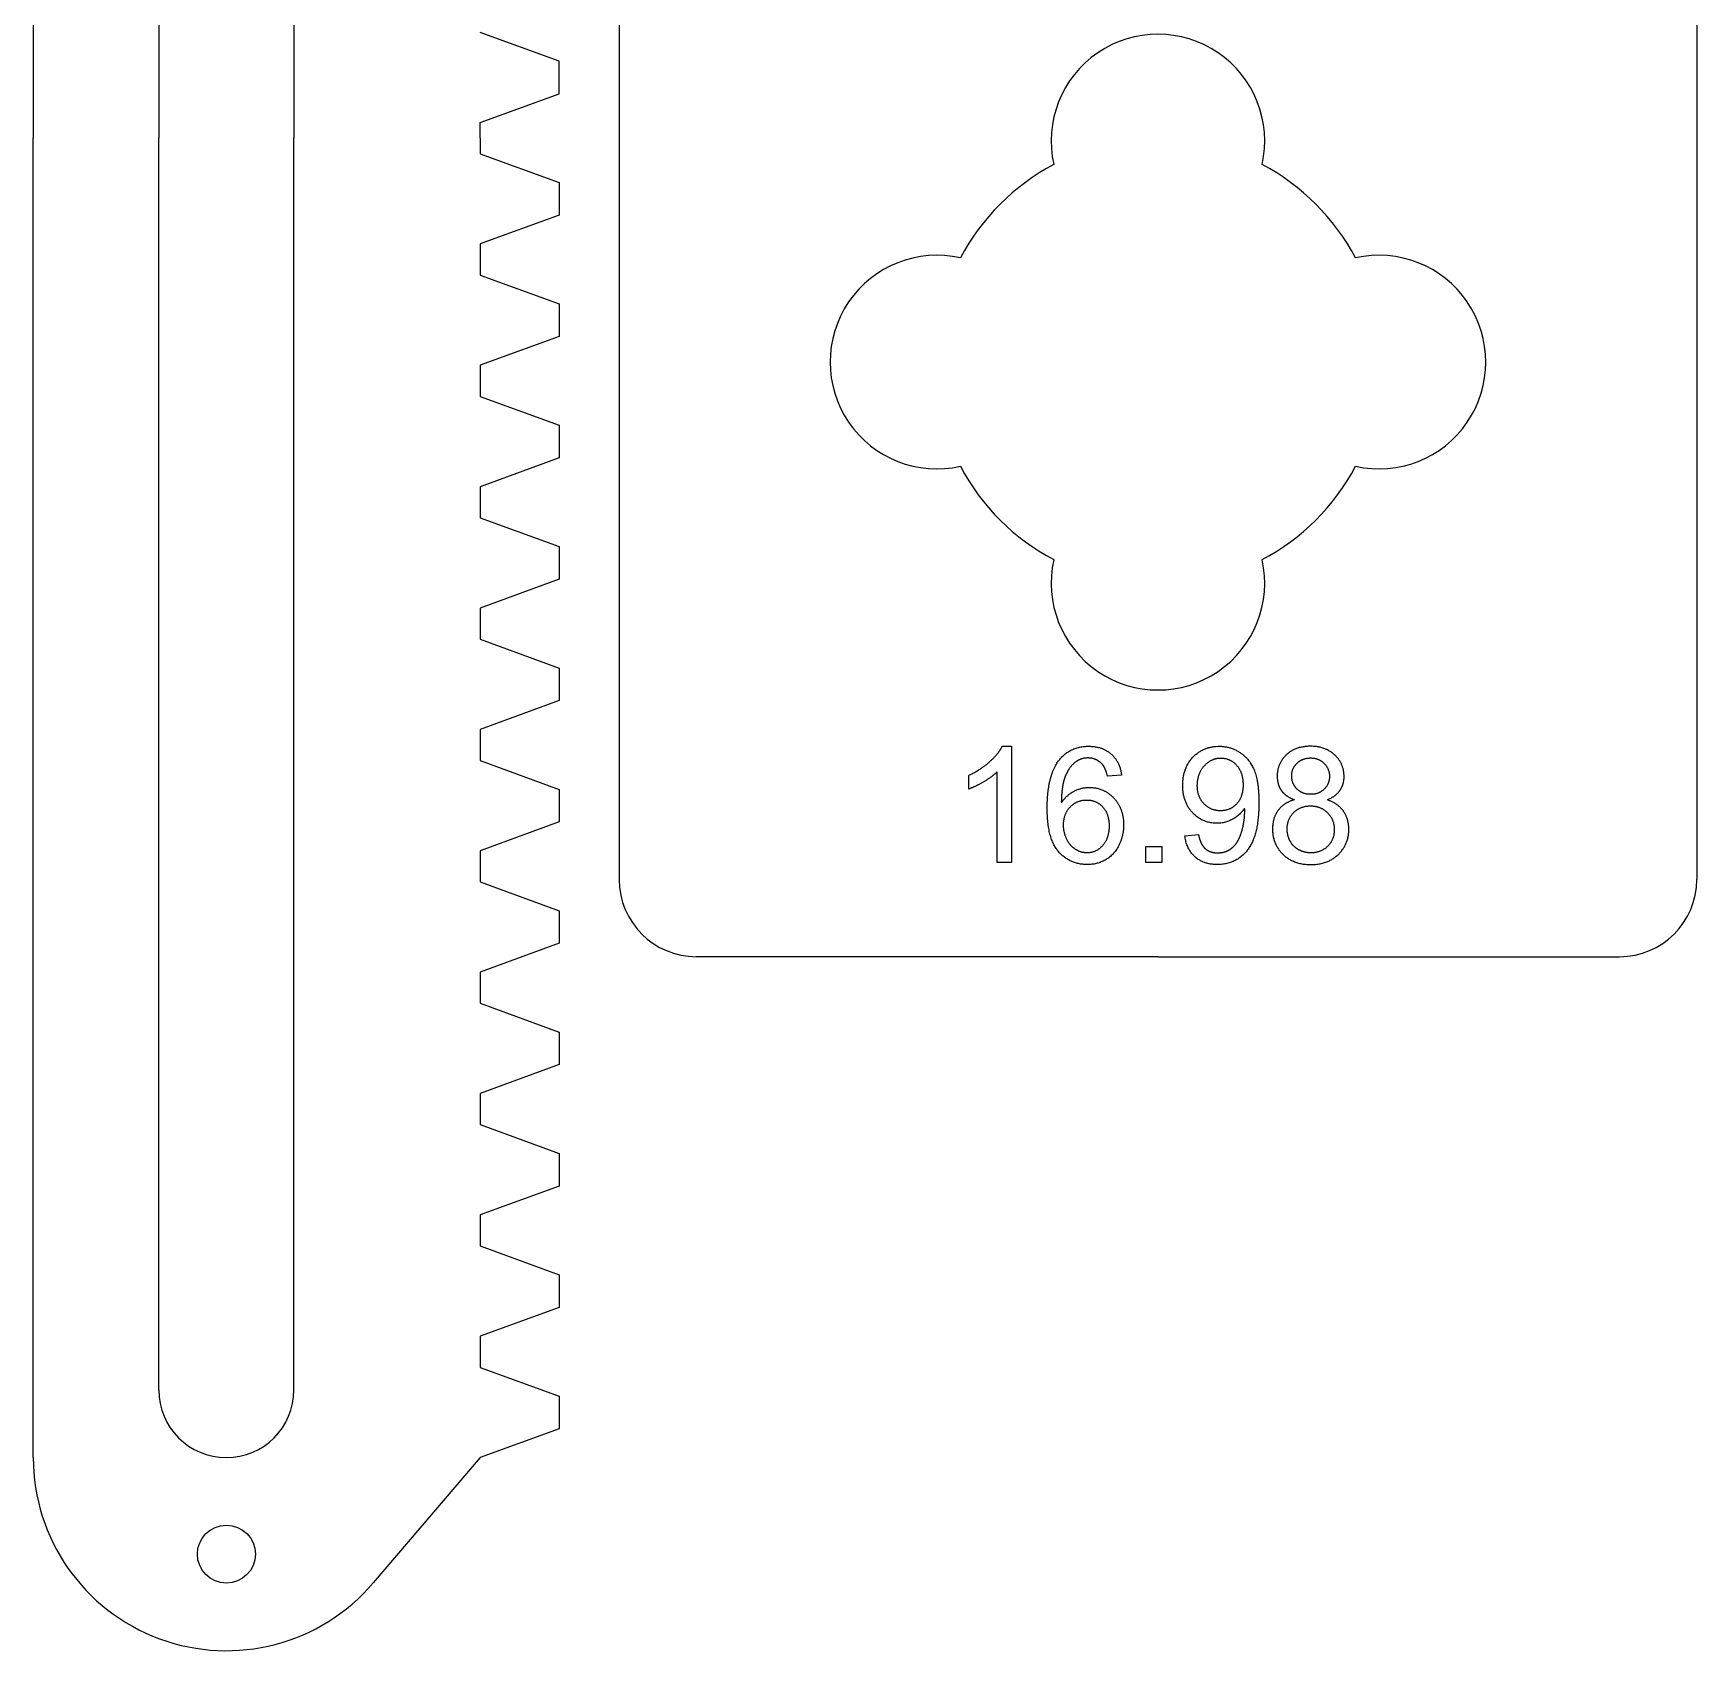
# Model space of a CAD drawing. Header units: millimetres. Extents: x 10 to 192, y -91 to 170.
# Drawn here: x 149.18 to 192.25, y 10.14 to 52.01 of the extents above; entities that cross this region are included whole.
import ezdxf

# ---------------------------------------------------------------- set-up
doc = ezdxf.new("R2010")
doc.units = ezdxf.units.MM
doc.layers.add('Sketch plane 01', color=7, linetype='Continuous')

msp = doc.modelspace()

# ---------------------------------------------------------------- linework, layer by layer
at = {"layer": 'Sketch plane 01'}
for p, q in [((149.179, 83.451), (149.179, 49.296)), ((152.429, 77.3), (152.429, 49.296)), ((155.929, 76), (155.929, 49.296)), ((164.35, 58.843), (164.35, 30.107)), ((192.25, 58.797), (192.25, 30.107)), ((162.8, 51.289), (160.75, 52.035)), ((162.8, 50.446), (162.8, 51.289)), ((160.75, 49.7), (162.8, 50.446)), ((160.75, 49.296), (160.75, 49.7)), ((149.179, 15.142), (149.179, 49.296)), ((152.429, 21.293), (152.429, 49.296)), ((155.929, 22.593), (155.929, 49.296)), ((160.75, 49.296), (160.75, 48.893)), ((160.75, 48.893), (162.8, 48.147)), ((162.8, 48.147), (162.8, 47.304)), ((162.8, 47.304), (160.75, 46.558)), ((160.75, 46.558), (160.75, 45.752)), ((160.75, 45.752), (162.8, 45.006)), ((162.8, 45.006), (162.8, 44.163)), ((162.8, 44.163), (160.75, 43.417)), ((160.75, 43.417), (160.75, 42.61)), ((160.75, 42.61), (162.8, 41.864)), ((162.8, 41.864), (162.8, 41.021)), ((162.8, 41.021), (160.75, 40.275)), ((160.75, 40.275), (160.75, 39.468)), ((160.75, 39.468), (162.8, 38.722)), ((162.8, 38.722), (162.8, 37.879)), ((162.8, 37.879), (160.75, 37.133)), ((160.75, 37.133), (160.75, 36.327)), ((160.75, 36.327), (162.8, 35.581)), ((162.8, 35.581), (162.8, 34.738)), ((162.8, 34.738), (160.75, 33.992)), ((160.75, 33.992), (160.75, 33.185)), ((160.75, 33.185), (162.8, 32.439)), ((174.268, 33.555), (174.506, 33.555)), ((174.506, 33.555), (174.506, 30.544)), ((173.401, 32.446), (173.401, 32.802)), ((174.137, 30.544), (174.137, 32.89)), ((177.358, 32.808), (176.992, 32.78)), ((162.8, 32.439), (162.8, 31.596)), ((162.8, 31.596), (160.75, 30.85)), ((178.996, 31.238), (179.35, 31.27)), ((160.75, 30.85), (160.75, 30.044)), ((177.984, 30.544), (177.984, 30.964)), ((177.984, 30.964), (178.403, 30.964)), ((178.403, 30.964), (178.403, 30.544)), ((174.506, 30.544), (174.137, 30.544)), ((178.403, 30.544), (177.984, 30.544)), ((160.75, 30.044), (162.8, 29.298)), ((162.8, 29.298), (162.8, 28.455)), ((162.8, 28.455), (160.75, 27.709)), ((178.3, 28.107), (166.35, 28.107)), ((178.3, 28.107), (190.25, 28.107)), ((160.75, 27.709), (160.75, 26.902)), ((160.75, 26.902), (162.8, 26.156)), ((162.8, 26.156), (162.8, 25.313)), ((162.8, 25.313), (160.75, 24.567)), ((160.75, 24.567), (160.75, 23.76)), ((160.75, 23.76), (162.8, 23.014)), ((162.8, 23.014), (162.8, 22.171)), ((155.929, 16.892), (155.929, 22.593)), ((162.8, 22.171), (160.75, 21.425)), ((152.429, 16.892), (152.429, 21.293)), ((160.75, 21.425), (160.75, 20.619)), ((160.75, 20.619), (162.8, 19.873)), ((162.8, 19.873), (162.8, 19.03)), ((162.8, 19.03), (160.75, 18.284)), ((160.75, 18.284), (160.75, 17.477)), ((160.75, 17.477), (162.8, 16.731)), ((162.8, 16.731), (162.8, 15.888)), ((162.8, 15.888), (160.75, 15.142)), ((160.75, 15.142), (157.984, 11.898))]:
    msp.add_line(p, q, dxfattribs=at)
msp.add_circle((154.179, 12.642), 0.75, dxfattribs=at)
for centre, radius, start, end in [((178.3, 49.223), 2.765, 347.2881, 192.7119), ((178.3, 43.5), 5.782, 117.8075, 152.1925), ((178.3, 43.5), 5.782, 27.8075, 62.1925), ((172.577, 43.5), 2.765, 77.2881, 282.7119), ((184.023, 43.5), 2.765, 257.2881, 102.7119), ((178.3, 43.5), 5.782, 207.8075, 242.1925), ((178.3, 43.5), 5.782, 297.8075, 332.1925), ((178.3, 37.777), 2.765, 167.2881, 12.7119), ((166.35, 30.107), 2, 180, 270), ((190.25, 30.107), 2, 270, 360), ((154.179, 16.892), 1.75, 180, 360), ((154.179, 15.142), 5, 180, 319.5474)]:
    msp.add_arc(centre, radius, start, end, dxfattribs=at)
for points, knots in [([(173.401, 32.802), (173.71, 32.947), (173.941, 33.154), (174.172, 33.36), (174.268, 33.555)], [0, 0, 0, 0.5, 0.5, 1, 1, 1]), ([(176.992, 32.78), (176.943, 32.996), (176.853, 33.095), (176.704, 33.252), (176.485, 33.252), (176.309, 33.252), (176.176, 33.154), (176.002, 33.027), (175.902, 32.784), (175.802, 32.54), (175.798, 32.09), (175.931, 32.293), (176.123, 32.391), (176.315, 32.489), (176.526, 32.489), (176.894, 32.489), (177.153, 32.218), (177.411, 31.947), (177.411, 31.518), (177.411, 31.236), (177.29, 30.993), (177.168, 30.751), (176.955, 30.622), (176.743, 30.493), (176.473, 30.493), (176.013, 30.493), (175.722, 30.832), (175.432, 31.17), (175.432, 31.947), (175.432, 32.816), (175.753, 33.211), (176.033, 33.555), (176.508, 33.555), (176.861, 33.555), (177.087, 33.356), (177.313, 33.158), (177.358, 32.808)], [0, 0, 0, 0.039181, 0.039181, 0.103025, 0.103025, 0.15434, 0.15434, 0.221154, 0.221154, 0.287968, 0.287968, 0.323934, 0.323934, 0.3599, 0.3599, 0.422754, 0.422754, 0.485607, 0.485607, 0.526911, 0.526911, 0.568215, 0.568215, 0.609519, 0.609519, 0.679923, 0.679923, 0.750327, 0.750327, 0.829069, 0.829069, 0.897678, 0.897678, 0.948839, 0.948839, 1, 1, 1]), ([(179.35, 31.27), (179.395, 31.021), (179.522, 30.908), (179.649, 30.796), (179.847, 30.796), (180.017, 30.796), (180.145, 30.874), (180.272, 30.951), (180.354, 31.081), (180.436, 31.211), (180.491, 31.432), (180.546, 31.653), (180.546, 31.882), (180.546, 31.906), (180.544, 31.955), (180.434, 31.78), (180.243, 31.67), (180.052, 31.561), (179.829, 31.561), (179.456, 31.561), (179.199, 31.831), (178.941, 32.101), (178.941, 32.542), (178.941, 32.998), (179.21, 33.277), (179.479, 33.555), (179.884, 33.555), (180.176, 33.555), (180.419, 33.397), (180.661, 33.24), (180.787, 32.948), (180.913, 32.657), (180.913, 32.105), (180.913, 31.53), (180.788, 31.19), (180.663, 30.849), (180.417, 30.671), (180.17, 30.493), (179.839, 30.493), (179.487, 30.493), (179.264, 30.689), (179.041, 30.884), (178.996, 31.238)], [0, 0, 0, 0.077277, 0.077277, 0.154554, 0.154554, 0.220677, 0.220677, 0.2868, 0.2868, 0.352924, 0.352924, 0.419047, 0.419047, 0.426132, 0.426132, 0.456082, 0.456082, 0.486033, 0.486033, 0.536041, 0.536041, 0.58605, 0.58605, 0.63768, 0.63768, 0.689309, 0.689309, 0.726597, 0.726597, 0.763885, 0.763885, 0.801173, 0.801173, 0.83998, 0.83998, 0.878788, 0.878788, 0.917595, 0.917595, 0.958797, 0.958797, 1, 1, 1]), ([(179.929, 33.25), (179.683, 33.25), (179.501, 33.05), (179.319, 32.849), (179.319, 32.53), (179.319, 32.244), (179.492, 32.065), (179.665, 31.886), (179.919, 31.886), (180.174, 31.886), (180.339, 32.065), (180.504, 32.244), (180.504, 32.561), (180.504, 32.878), (180.335, 33.064), (180.166, 33.25), (179.929, 33.25)], [0, 0, 0, 0.134888, 0.134888, 0.269776, 0.269776, 0.390829, 0.390829, 0.511882, 0.511882, 0.633912, 0.633912, 0.755941, 0.755941, 0.877971, 0.877971, 1, 1, 1]), ([(181.387, 32.782), (181.387, 33.109), (181.622, 33.332), (181.857, 33.555), (182.248, 33.555), (182.641, 33.555), (182.88, 33.327), (183.119, 33.099), (183.119, 32.771), (183.119, 32.563), (183.01, 32.408), (182.9, 32.254), (182.677, 32.17), (182.953, 32.08), (183.098, 31.88), (183.242, 31.679), (183.242, 31.401), (183.242, 31.017), (182.97, 30.755), (182.698, 30.493), (182.254, 30.493), (181.81, 30.493), (181.538, 30.756), (181.266, 31.019), (181.266, 31.412), (181.266, 31.704), (181.415, 31.901), (181.563, 32.099), (181.837, 32.17), (181.608, 32.254), (181.497, 32.409), (181.387, 32.565), (181.387, 32.782)], [0, 0, 0, 0.070573, 0.070573, 0.141147, 0.141147, 0.21209, 0.21209, 0.283033, 0.283033, 0.328259, 0.328259, 0.373485, 0.373485, 0.428627, 0.428627, 0.48377, 0.48377, 0.559996, 0.559996, 0.636221, 0.636221, 0.712447, 0.712447, 0.788673, 0.788673, 0.845446, 0.845446, 0.902218, 0.902218, 0.951109, 0.951109, 1, 1, 1]), ([(182.256, 32.311), (182.469, 32.311), (182.605, 32.445), (182.741, 32.579), (182.741, 32.773), (182.741, 32.976), (182.601, 33.114), (182.461, 33.252), (182.252, 33.252), (182.041, 33.252), (181.902, 33.117), (181.763, 32.982), (181.763, 32.794), (181.763, 32.581), (181.9, 32.446), (182.037, 32.311), (182.256, 32.311)], [0, 0, 0, 0.116713, 0.116713, 0.233426, 0.233426, 0.355054, 0.355054, 0.476681, 0.476681, 0.599501, 0.599501, 0.72232, 0.72232, 0.86116, 0.86116, 1, 1, 1]), ([(174.137, 32.89), (174.005, 32.763), (173.789, 32.636), (173.573, 32.51), (173.401, 32.446)], [0, 0, 0, 0.5, 0.5, 1, 1, 1]), ([(176.162, 30.887), (176.307, 30.796), (176.467, 30.796), (176.7, 30.796), (176.868, 30.984), (177.035, 31.172), (177.035, 31.495), (177.035, 31.806), (176.87, 31.985), (176.704, 32.164), (176.452, 32.164), (176.203, 32.164), (176.029, 31.985), (175.855, 31.806), (175.855, 31.516), (175.855, 31.326), (175.936, 31.152), (176.017, 30.978), (176.162, 30.887)], [0, 0, 0, 0.088097, 0.088097, 0.216855, 0.216855, 0.345612, 0.345612, 0.46948, 0.46948, 0.593348, 0.593348, 0.716209, 0.716209, 0.83907, 0.83907, 0.919535, 0.919535, 1, 1, 1]), ([(181.941, 30.877), (182.088, 30.796), (182.258, 30.796), (182.522, 30.796), (182.694, 30.966), (182.865, 31.135), (182.865, 31.397), (182.865, 31.663), (182.689, 31.837), (182.512, 32.011), (182.246, 32.011), (181.986, 32.011), (181.815, 31.839), (181.645, 31.667), (181.645, 31.409), (181.645, 31.252), (181.719, 31.105), (181.794, 30.958), (181.941, 30.877)], [0, 0, 0, 0.081737, 0.081737, 0.208774, 0.208774, 0.335812, 0.335812, 0.464834, 0.464834, 0.593856, 0.593856, 0.719901, 0.719901, 0.845945, 0.845945, 0.922973, 0.922973, 1, 1, 1])]:
    msp.add_open_spline(points, degree=2, knots=knots, dxfattribs=at)

doc.saveas('drawing.dxf')
